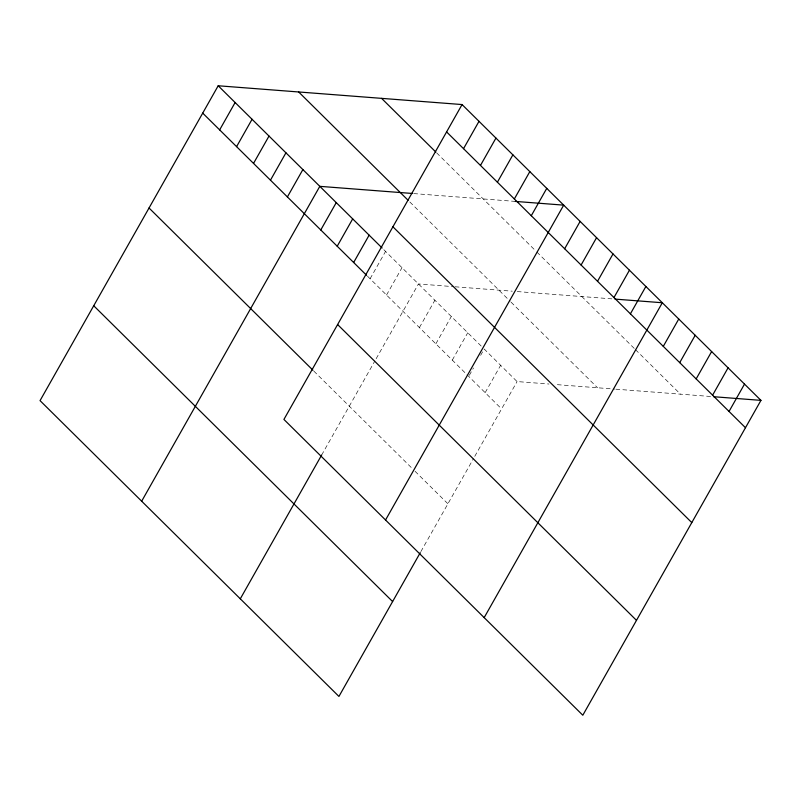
<?xml version="1.0" encoding="UTF-8"?>
<svg xmlns="http://www.w3.org/2000/svg" width="801" height="801" viewBox="0 0 801 801"><rect width="100%" height="100%" fill="white"/><g stroke="black" fill="none" stroke-linecap="round" stroke-linejoin="round"><path stroke-width="0.6" stroke-dasharray="4 3" d="M370.092 278.768L385.561 251.414M386.533 295.038L402.002 267.684M321.632 455.068L374.908 360.901M376.13 358.748L418.442 283.954L453.947 286.688M419.404 327.579L434.883 300.225M435.844 343.849L451.313 316.495M452.285 360.12L467.754 332.765M469.316 375.329L473.481 367.969M480.62 355.344L484.194 349.036L517.076 381.566L549.025 384.029M485.156 392.65L500.635 365.306M420.865 551.619L473.531 458.522M474.753 456.36L517.076 381.566M413.706 193.582L515.163 201.401M455.128 286.788L512.33 291.194M517.216 291.564L612.615 298.923M557.316 384.67L614.627 389.086M615.839 389.186L712.429 396.625M436.635 152.841L535.989 251.164M536.85 252.025L634.612 348.785M635.483 349.636L680.47 394.162M409.812 201.962L510.167 301.286M511.038 302.147L597.556 387.774M383.829 249.702L481.601 346.463M367.499 276.205L501.596 408.921M313.812 371.083L412.445 468.695M415.038 471.268L447.919 503.799"/><path stroke-width="1.2" d="M462.067 104.561L283.924 419.434L582.808 715.233L760.95 400.37L462.067 104.561L218.192 85.767L40.05 400.63L338.933 696.439L420.265 552.68M219.654 129.882L235.124 102.528M236.585 146.643L252.065 119.289M253.527 163.404L269.006 136.06M270.468 180.165L285.937 152.821M287.399 196.936L302.878 169.582M141.667 501.206L319.809 186.343L412.485 193.482M320.77 229.967L336.25 202.613M337.211 246.227L352.69 218.883M353.652 262.498L369.131 235.154M463.529 148.676L479.008 121.321M480.47 165.437L495.939 138.092M240.3 598.818L321.632 455.068M497.401 182.197L512.88 154.853M514.342 198.968L529.821 171.614M531.283 215.729L546.753 188.375M385.551 519.999L563.694 205.136L515.163 201.401M564.655 248.761L580.124 221.406M581.095 265.031L596.565 237.677M597.526 281.291L613.005 253.947M613.966 297.561L629.446 270.217M630.407 313.832L645.886 286.478M484.174 617.621L662.317 302.748L614.978 299.103M663.288 346.372L678.757 319.018M679.719 362.643L695.198 335.289M696.159 378.913L711.638 351.559M712.6 395.183L728.069 367.829M729.04 411.454L744.509 384.1M713.611 396.715L760.95 400.37M446.598 131.915L745.471 427.714M381.586 98.363L435.784 152M298.673 91.975L408.079 200.25M392.921 226.793L691.794 522.602M218.192 85.767L382.107 247.99M202.713 113.121L366.628 275.344M337.611 324.545L636.485 620.354M149.036 208L312.951 370.222M93.727 305.752L392.61 601.561"/></g></svg>
